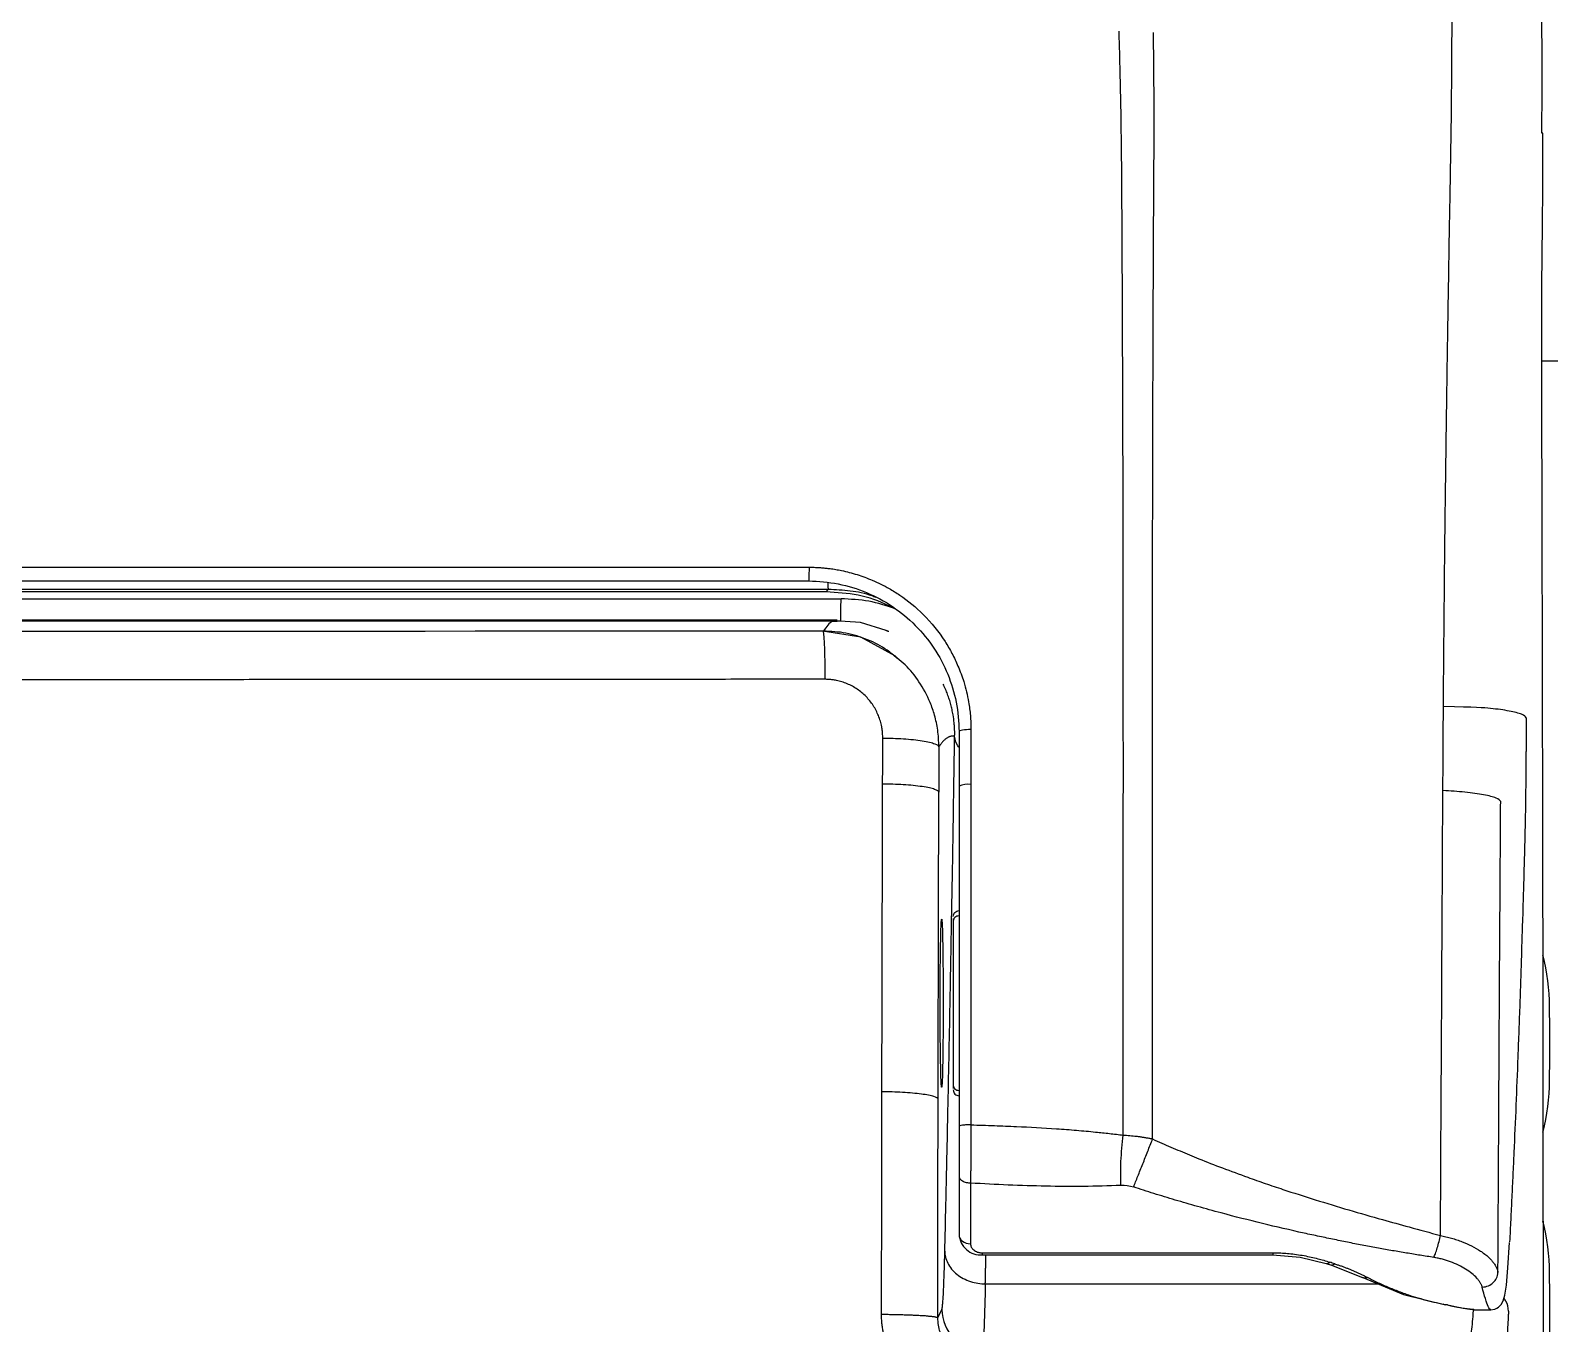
# Model space of a CAD drawing. Header units: inches. Extents: x 5877 to 13759, y 12099 to 29642.
# Drawn here: x 8287.8 to 8419.2, y 21761.7 to 21873.5 of the extents above; entities that cross this region are included whole.
import ezdxf

# ---------------------------------------------------------------- set-up
doc = ezdxf.new("R2010")
doc.units = ezdxf.units.IN
doc.header["$MEASUREMENT"] = 0
doc.layers.add('A-FUR2', color=6, linetype='Continuous')
doc.layers.add('A-PAT', color=8, linetype='Continuous')

msp = doc.modelspace()

# ---------------------------------------------------------------- linework, layer by layer
at = {"layer": 'A-FUR2', "color": 0}
for p, q in [((8418.61, 21864.63), (8418.53, 21864.63)), ((8356.64, 21824.98), (8080.62, 21824.98)), ((8356.64, 21824.98), (8356.83, 21825.22)), ((8357.59, 21822.52), (8079.67, 21822.52)), ((8359.65, 21821.05), (8356.32, 21821.57)), ((8356.42, 21821.57), (8356.41, 21821.59)), ((8359.62, 21822.32), (8357.39, 21822.48)), ((8361.82, 21821.63), (8359.62, 21822.32)), ((8362.63, 21819.42), (8359.65, 21821.05)), ((8362.78, 21819.25), (8362.63, 21819.42)), ((8369.16, 21813.07), (8369.16, 21808.33)), ((8369.16, 21808.33), (8369.16, 21778.9)), ((8418.63, 21770.58), (8418.63, 21793.58)), ((8369.13, 21773.89), (8369.13, 21768.62)), ((8418.63, 21770.58), (8418.63, 21585.42)), ((8370.12, 21767.65), (8395.27, 21767.65)), ((8370.13, 21767.84), (8395.27, 21767.84)), ((8395.24, 21767.65), (8397.64, 21767.46)), ((8415.6, 21766.54), (8415.74, 21768.74)), ((8397.64, 21767.46), (8399.89, 21766.92)), ((8399.89, 21766.92), (8400.34, 21766.78)), ((8400.34, 21766.78), (8403.03, 21765.7)), ((8415.46, 21765.04), (8415.6, 21766.54)), ((8370.4, 21765.15), (8404.36, 21765.15)), ((8403.05, 21765.69), (8406.57, 21764.24)), ((8415.32, 21764.17), (8415.46, 21765.04)), ((8406.57, 21764.24), (8410.19, 21763.33)), ((8415, 21763.36), (8415.18, 21763.68)), ((8415.18, 21763.68), (8415.32, 21764.17)), ((8366.29, 21762.22), (8366.64, 21762.93)), ((8410.5, 21763.3), (8411.58, 21763.08)), ((8411.58, 21763.08), (8412.33, 21762.99)), ((8412.65, 21762.92), (8414.12, 21762.92)), ((8414.09, 21762.92), (8414.47, 21762.98)), ((8414.47, 21762.98), (8414.63, 21763.05)), ((8414.63, 21763.05), (8414.77, 21763.14)), ((8414.77, 21763.14), (8415, 21763.36))]:
    msp.add_line(p, q, dxfattribs=at)
for centre, radius, start, end in [((7836.65, 21869.14), 581.9, 359.55554, 7.50992), ((8313.68, 21818.19), 42.87, 358.9784, 4.527), ((8368.9, 21806.4), 1.95, 82.405, 113.3077), ((8401.19, 21789.11), 18, 360, 14.3795), ((8630.99, 21785.92), 211.81, 179.394, 180.606), ((8401.19, 21782.73), 18, 345.6261, 0), ((8401.19, 21766.11), 18, 360, 14.3739), ((8370.02, 21769.54), 1.89, 183.235, 273.9006), ((8630.99, 21762.92), 211.81, 179.394, 180.606), ((8370.15, 21762.94), 3.5, 180.0538, 269.9723)]:
    msp.add_arc(centre, radius, start, end, dxfattribs=at)
for points, knots in [([(8410.64, 21861.51), (8410.64, 21862.03, 0), (8410.66, 21863.06, 0), (8410.69, 21864.61, 0), (8410.71, 21866.18, 0), (8410.72, 21867.75, 0), (8410.74, 21869.17, 0), (8410.75, 21870.95, 0), (8410.76, 21872.9, 0), (8410.76, 21875.01, 0), (8410.76, 21876.23, 0), (8410.76, 21876.77, 0)], [0, 0, 0, 0, 0.0999141, 0.2012135, 0.3035452, 0.4065543, 0.5098841, 0.5827924, 0.7571417, 0.8945919, 1, 1, 1, 1]), ([(8382.21, 21859.53), (8382.21, 21860.21, 0), (8382.2, 21861.37, 0), (8382.18, 21863.7, 0), (8382.14, 21866.51, 0), (8382.08, 21869.4, 0), (8382.02, 21871.71, 0), (8381.99, 21872.86, 0), (8381.97, 21873.44, 0)], [0, 0, 0, 0, 0.145153, 0.25011, 0.499928, 0.749787, 0.874837, 1, 1, 1, 1]), ([(8384.97, 21859.42), (8384.97, 21859.89, 0), (8384.98, 21860.9, 0), (8384.99, 21862.52, 0), (8385, 21864.34, 0), (8385, 21866.46, 0), (8384.99, 21868.76, 0), (8384.97, 21871.11, 0), (8384.95, 21872.62, 0), (8384.95, 21873.35, 0)], [0, 0, 0, 0, 0.101172, 0.216858, 0.347075, 0.491793, 0.673172, 0.842594, 1, 1, 1, 1]), ([(8409.97, 21807.8), (8409.98, 21808.39, 0), (8409.98, 21809.56, 0), (8409.99, 21811.32, 0), (8410, 21813.07, 0), (8410.02, 21814.83, 0), (8410.03, 21816.57, 0), (8410.04, 21818.32, 0), (8410.06, 21820.06, 0), (8410.07, 21821.8, 0), (8410.09, 21823.54, 0), (8410.11, 21825.28, 0), (8410.12, 21827.02, 0), (8410.14, 21828.76, 0), (8410.16, 21830.49, 0), (8410.18, 21832.23, 0), (8410.21, 21834.2, 0), (8410.24, 21836.44, 0), (8410.27, 21838.98, 0), (8410.31, 21841.61, 0), (8410.35, 21844.34, 0), (8410.39, 21847.16, 0), (8410.44, 21850.08, 0), (8410.49, 21853.1, 0), (8410.54, 21856.23, 0), (8410.58, 21858.34, 0), (8410.64, 21861.51, 0)], [0, 0, 0, 0, 0.033573, 0.067095, 0.100574, 0.134018, 0.167433, 0.200829, 0.234213, 0.267593, 0.300977, 0.334372, 0.367786, 0.401228, 0.434705, 0.468225, 0.501796, 0.549156, 0.598394, 0.64955, 0.702674, 0.757819, 0.815048, 0.874433, 0.936053, 1, 1, 1, 1]), ([(8382.34, 21808.27), (8382.34, 21808.76, 0), (8382.34, 21809.81, 0), (8382.34, 21811.51, 0), (8382.33, 21813.45, 0), (8382.33, 21816.09, 0), (8382.33, 21819.23, 0), (8382.32, 21824.51, 0), (8382.32, 21830.5, 0), (8382.31, 21836.66, 0), (8382.29, 21842.49, 0), (8382.27, 21847.84, 0), (8382.25, 21853.03, 0), (8382.23, 21856.59, 0), (8382.22, 21858.66, 0), (8382.21, 21859.53, 0)], [0, 0, 0, 0, 0.0281252, 0.0608762, 0.0982532, 0.1402561, 0.2137856, 0.2808412, 0.4469589, 0.5628767, 0.6408228, 0.7891403, 0.8775372, 0.9478238, 1, 1, 1, 1]), ([(8384.86, 21808.24), (8384.86, 21812.57, 0), (8384.86, 21816.87, 0), (8384.86, 21825.46, 0), (8384.87, 21829.75, 0), (8384.89, 21838.28, 0), (8384.9, 21842.54, 0), (8384.93, 21851, 0), (8384.95, 21855.22, 0), (8384.97, 21859.42, 0)], [0, 0, 0, 0, 0.25, 0.25, 0.5, 0.5, 0.75, 0.75, 1, 1, 1, 1]), ([(8082.1, 21827.11), (8084.48, 21827.11, 0), (8089.25, 21827.11, 0), (8096.41, 21827.11, 0), (8103.57, 21827.11, 0), (8110.73, 21827.11, 0), (8117.9, 21827.11, 0), (8125.07, 21827.11, 0), (8132.25, 21827.11, 0), (8139.42, 21827.11, 0), (8146.61, 21827.11, 0), (8153.79, 21827.11, 0), (8160.98, 21827.11, 0), (8168.18, 21827.11, 0), (8175.37, 21827.11, 0), (8182.57, 21827.11, 0), (8189.78, 21827.11, 0), (8196.98, 21827.11, 0), (8204.2, 21827.11, 0), (8211.41, 21827.11, 0), (8220.79, 21827.11, 0), (8232.33, 21827.11, 0), (8246.03, 21827.11, 0), (8259.72, 21827.11, 0), (8273.39, 21827.11, 0), (8287.05, 21827.11, 0), (8300.7, 21827.11, 0), (8314.33, 21827.11, 0), (8327.95, 21827.11, 0), (8341.56, 21827.11, 0), (8350.62, 21827.11, 0), (8355.15, 21827.11, 0)], [0, 0, 0, 0, 0.0262, 0.052412, 0.078638, 0.104876, 0.131127, 0.157392, 0.183669, 0.209959, 0.236261, 0.262577, 0.288906, 0.315247, 0.341602, 0.367969, 0.394349, 0.420742, 0.447148, 0.473567, 0.499999, 0.550207, 0.600369, 0.650485, 0.700554, 0.750577, 0.800554, 0.850485, 0.900369, 0.950208, 1, 1, 1, 1]), ([(8355.15, 21827.11), (8355.16, 21826.95, 0), (8355.16, 21826.79, 0), (8355.15, 21826.5, 0), (8355.15, 21826.38, 0), (8355.15, 21826.19, 0), (8355.14, 21826.09, 0), (8355.14, 21825.96, 0), (8355.13, 21825.92, 0), (8355.13, 21825.92, 0)], [0, 0, 0, 0, 0.25, 0.25, 0.5, 0.5, 0.75, 0.75, 1, 1, 1, 1]), ([(8355.15, 21827.11), (8355.28, 21827.11, 0), (8355.52, 21827.11, 0), (8355.89, 21827.09, 0), (8356.25, 21827.07, 0), (8356.61, 21827.03, 0), (8357.02, 21826.99, 0), (8357.47, 21826.92, 0), (8358.26, 21826.77, 0), (8359.32, 21826.49, 0), (8360.71, 21825.98, 0), (8361.94, 21825.38, 0), (8363.45, 21824.44, 0), (8365.18, 21823, 0), (8366.63, 21821.22, 0), (8367.54, 21819.66, 0), (8367.98, 21818.72, 0), (8368.31, 21817.9, 0), (8368.56, 21817.16, 0), (8368.78, 21816.35, 0), (8368.94, 21815.56, 0), (8369.05, 21814.87, 0), (8369.11, 21814.28, 0), (8369.15, 21813.68, 0), (8369.16, 21813.27, 0), (8369.16, 21813.07, 0)], [0, 0, 0, 0, 0.016572, 0.033096, 0.049585, 0.066049, 0.0825, 0.105303, 0.127476, 0.190748, 0.254101, 0.328158, 0.376572, 0.49559, 0.632275, 0.686847, 0.742248, 0.774905, 0.807663, 0.849225, 0.890266, 0.917534, 0.94488, 0.972352, 1, 1, 1, 1]), ([(8355.13, 21825.92), (8355.98, 21825.92, 0), (8356.84, 21825.83, 0), (8358.52, 21825.5, 0), (8359.34, 21825.25, 0), (8361.71, 21824.26, 0), (8363.15, 21823.29, 0), (8365.55, 21820.87, 0), (8366.51, 21819.43, 0), (8367.79, 21816.3, 0), (8368.13, 21814.61, 0), (8368.13, 21812.92, 0)], [0, 0, 0, 0, 0.125, 0.125, 0.25, 0.25, 0.5, 0.5, 0.75, 0.75, 1, 1, 1, 1]), ([(8356.83, 21825.22), (8356.83, 21825.25, 0), (8356.82, 21825.29, 0), (8356.82, 21825.5, 0), (8356.82, 21825.7, 0), (8356.82, 21825.75, 0)], [0, 0, 0, 0, 0.429551, 0.856298, 1, 1, 1, 1]), ([(8079.33, 21824.38), (8079.72, 21824.38, 0), (8080.58, 21824.39, 0), (8081.97, 21824.39, 0), (8083.56, 21824.39, 0), (8085.45, 21824.39, 0), (8088.16, 21824.38, 0), (8092.61, 21824.37, 0), (8098.62, 21824.38, 0), (8111.78, 21824.38, 0), (8125.64, 21824.38, 0), (8153.11, 21824.38, 0), (8188.04, 21824.38, 0), (8232.16, 21824.38, 0), (8272.54, 21824.38, 0), (8301.49, 21824.38, 0), (8322.74, 21824.38, 0), (8333.69, 21824.38, 0), (8342.03, 21824.38, 0), (8346.67, 21824.38, 0), (8350.33, 21824.38, 0), (8353.04, 21824.39, 0), (8355.62, 21824.39, 0), (8357.25, 21824.39, 0), (8357.93, 21824.38, 0)], [0, 0, 0, 0, 0.004277, 0.00926, 0.014948, 0.021342, 0.029684, 0.04411, 0.069247, 0.094386, 0.185853, 0.218476, 0.390216, 0.561956, 0.693497, 0.825038, 0.87369, 0.922341, 0.942955, 0.963568, 0.972218, 0.982372, 0.992751, 1, 1, 1, 1]), ([(8280.81, 21825.2), (8282.35, 21825.2, 0), (8285.63, 21825.2, 0), (8292.15, 21825.2, 0), (8303.53, 21825.21, 0), (8316.9, 21825.21, 0), (8329.57, 21825.22, 0), (8338.92, 21825.22, 0), (8347.61, 21825.22, 0), (8353.76, 21825.22, 0), (8356.83, 21825.22, 0)], [0, 0, 0, 0, 0.060837, 0.129378, 0.257503, 0.509995, 0.656921, 0.757489, 0.878742, 1, 1, 1, 1]), ([(8362.96, 21823.29), (8362.66, 21823.46, 0), (8361.58, 21824.06, 0), (8359.47, 21824.8, 0), (8357.57, 21824.92, 0), (8356.64, 21824.98, 0)], [0, 0, 0, 0, 0.1634076, 0.5913215, 1, 1, 1, 1]), ([(8356.83, 21825.22), (8357.46, 21825.19, 0), (8358.75, 21825.13, 0), (8360.15, 21824.84, 0), (8360.82, 21824.57, 0), (8360.94, 21824.52, 0)], [0, 0, 0, 0, 0.441611, 0.901361, 1, 1, 1, 1]), ([(8357.93, 21822.44), (8357.93, 21822.44, 0), (8357.92, 21822.44, 0), (8357.92, 21822.45, 0), (8357.92, 21822.48, 0), (8357.92, 21822.51, 0), (8357.92, 21822.55, 0), (8357.92, 21822.61, 0), (8357.91, 21822.67, 0), (8357.91, 21822.75, 0), (8357.91, 21822.84, 0), (8357.91, 21822.95, 0), (8357.91, 21823.1, 0), (8357.91, 21823.28, 0), (8357.92, 21823.5, 0), (8357.92, 21823.76, 0), (8357.92, 21824.05, 0), (8357.93, 21824.27, 0), (8357.93, 21824.38, 0)], [0, 0, 0, 0, 0.04712, 0.094978, 0.143545, 0.192785, 0.242662, 0.293135, 0.344158, 0.395684, 0.447661, 0.500035, 0.572067, 0.648811, 0.730173, 0.815996, 0.906044, 1, 1, 1, 1]), ([(8362.58, 21823.54), (8361.84, 21823.78, 0), (8360.35, 21824.27, 0), (8358.74, 21824.34, 0), (8357.93, 21824.38, 0)], [0, 0, 0, 0, 0.495426, 1, 1, 1, 1]), ([(8357.38, 21822.41), (8357.31, 21822.42, 0), (8356.98, 21822.44, 0), (8356.66, 21821.96, 0), (8356.41, 21821.59, 0)], [0, 0, 0, 0, 0.22108, 1, 1, 1, 1]), ([(8362.77, 21819.24), (8362.49, 21819.48, 0), (8361.73, 21820.14, 0), (8360.23, 21820.89, 0), (8358.37, 21821.49, 0), (8357.06, 21821.56, 0), (8356.41, 21821.59, 0)], [0, 0, 0, 0, 0.1577284, 0.4355193, 0.7181286, 1, 1, 1, 1]), ([(8366.39, 21811.58), (8366.37, 21812.07, 0), (8366.33, 21812.99, 0), (8366.05, 21814.28, 0), (8365.56, 21815.7, 0), (8364.74, 21817.2, 0), (8363.74, 21818.48, 0), (8363.01, 21819.05, 0), (8362.77, 21819.24, 0)], [0, 0, 0, 0, 0.166301, 0.316196, 0.449676, 0.681927, 0.897161, 1, 1, 1, 1]), ([(8356.54, 21817.42), (8354.13, 21817.42, 0), (8349.3, 21817.42, 0), (8342.06, 21817.41, 0), (8334.82, 21817.4, 0), (8327.58, 21817.4, 0), (8320.33, 21817.39, 0), (8313.08, 21817.39, 0), (8305.83, 21817.39, 0), (8298.57, 21817.38, 0), (8291.32, 21817.38, 0), (8284.06, 21817.38, 0), (8276.8, 21817.37, 0), (8269.53, 21817.37, 0), (8262.27, 21817.37, 0), (8255, 21817.37, 0), (8247.73, 21817.37, 0), (8240.46, 21817.36, 0), (8233.18, 21817.36, 0), (8225.91, 21817.36, 0), (8216.44, 21817.36, 0), (8204.8, 21817.36, 0), (8190.98, 21817.37, 0), (8177.17, 21817.37, 0), (8163.37, 21817.37, 0), (8149.57, 21817.38, 0), (8135.78, 21817.38, 0), (8122, 21817.39, 0), (8108.23, 21817.4, 0), (8094.47, 21817.41, 0), (8085.3, 21817.42, 0), (8080.71, 21817.42, 0)], [0, 0, 0, 0, 0.026247, 0.052502, 0.078764, 0.105034, 0.131312, 0.157597, 0.18389, 0.210191, 0.236499, 0.262814, 0.289138, 0.315469, 0.341808, 0.368154, 0.394508, 0.420869, 0.447239, 0.473616, 0.5, 0.550122, 0.600218, 0.650286, 0.700326, 0.75034, 0.800326, 0.850285, 0.900217, 0.950122, 1, 1, 1, 1]), ([(8361.54, 21812.34), (8361.53, 21812.41, 0), (8361.53, 21812.54, 0), (8361.52, 21812.74, 0), (8361.5, 21812.93, 0), (8361.48, 21813.13, 0), (8361.43, 21813.42, 0), (8361.33, 21813.81, 0), (8361.17, 21814.28, 0), (8360.96, 21814.73, 0), (8360.63, 21815.3, 0), (8360.11, 21815.95, 0), (8359.48, 21816.48, 0), (8358.91, 21816.83, 0), (8358.47, 21817.04, 0), (8358, 21817.21, 0), (8357.58, 21817.32, 0), (8357.2, 21817.38, 0), (8356.87, 21817.41, 0), (8356.65, 21817.42, 0), (8356.54, 21817.42, 0)], [0, 0, 0, 0, 0.025305, 0.050543, 0.07575, 0.100963, 0.126219, 0.189242, 0.252174, 0.315043, 0.377781, 0.502813, 0.627408, 0.68963, 0.751786, 0.813834, 0.875917, 0.917131, 0.958429, 1, 1, 1, 1]), ([(8367.75, 21812.5), (8367.75, 21812.59, 0), (8367.76, 21812.77, 0), (8367.75, 21813.06, 0), (8367.73, 21813.35, 0), (8367.7, 21813.79, 0), (8367.63, 21814.27, 0), (8367.53, 21814.8, 0), (8367.42, 21815.24, 0), (8367.29, 21815.69, 0), (8367.14, 21816.13, 0), (8366.96, 21816.57, 0), (8366.82, 21816.87, 0), (8366.75, 21817.01, 0)], [0, 0, 0, 0, 0.061295, 0.125227, 0.191821, 0.2611, 0.416725, 0.515932, 0.613726, 0.711027, 0.807841, 0.904168, 1, 1, 1, 1]), ([(8417.17, 21814.1), (8417.14, 21814.19, 0), (8417.01, 21814.3, 0), (8416.52, 21814.49, 0), (8416.16, 21814.59, 0), (8415.24, 21814.76, 0), (8414.69, 21814.84, 0), (8413.48, 21814.96, 0), (8412.83, 21815.01, 0), (8410.02, 21815.06, 0)], [0, 0, 0, 0, 0.25, 0.25, 0.5, 0.5, 0.75, 0.75, 1, 1, 1, 1]), ([(8417.17, 21814.1), (8417.17, 21813.96, 0), (8417.17, 21813.7, 0), (8417.17, 21813.29, 0), (8417.17, 21812.9, 0), (8417.17, 21812.5, 0), (8417.16, 21812.1, 0), (8417.16, 21811.71, 0), (8417.16, 21811.31, 0), (8417.15, 21810.53, 0), (8417.14, 21809.37, 0), (8417.13, 21807.88, 0), (8417.11, 21806.44, 0), (8417.09, 21805.29, 0), (8417.07, 21804.42, 0), (8417.06, 21803.78, 0), (8417.04, 21803.17, 0), (8417.03, 21802.78, 0), (8417.03, 21802.58, 0)], [0, 0, 0, 0, 0.0313114, 0.0625792, 0.0938174, 0.1250403, 0.1562618, 0.1874961, 0.2187574, 0.2500598, 0.3750944, 0.5001646, 0.6253263, 0.7505442, 0.8129374, 0.8752363, 0.9375532, 1, 1, 1, 1]), ([(8361.54, 21812.34), (8362.11, 21812.34, 0), (8362.73, 21812.32, 0), (8363.91, 21812.24, 0), (8364.48, 21812.18, 0), (8365.42, 21812.03, 0), (8365.79, 21811.94, 0), (8366.27, 21811.76, 0), (8366.38, 21811.67, 0), (8366.39, 21811.58, 0)], [0, 0, 0, 0, 0.25, 0.25, 0.5, 0.5, 0.75, 0.75, 1, 1, 1, 1]), ([(8367.75, 21812.5), (8367.72, 21812.5, 0), (8367.66, 21812.52, 0), (8367.57, 21812.52, 0), (8367.48, 21812.51, 0), (8367.39, 21812.49, 0), (8367.3, 21812.46, 0), (8367.21, 21812.43, 0), (8367.12, 21812.37, 0), (8367.03, 21812.31, 0), (8366.94, 21812.24, 0), (8366.84, 21812.16, 0), (8366.75, 21812.06, 0), (8366.66, 21811.96, 0), (8366.57, 21811.84, 0), (8366.48, 21811.72, 0), (8366.42, 21811.63, 0), (8366.39, 21811.58, 0)], [0, 0, 0, 0, 0.066671, 0.13334, 0.200008, 0.266674, 0.333339, 0.400004, 0.466668, 0.533332, 0.599996, 0.666661, 0.733326, 0.799992, 0.86666, 0.933329, 1, 1, 1, 1]), ([(8366.9, 21767.98), (8366.91, 21768.32, 0), (8366.93, 21769.01, 0), (8366.95, 21770.04, 0), (8366.97, 21771.09, 0), (8367, 21772.14, 0), (8367.02, 21773.2, 0), (8367.05, 21774.27, 0), (8367.07, 21775.35, 0), (8367.09, 21776.43, 0), (8367.12, 21777.52, 0), (8367.14, 21778.62, 0), (8367.16, 21779.73, 0), (8367.19, 21780.84, 0), (8367.21, 21781.97, 0), (8367.23, 21783.1, 0), (8367.26, 21784.24, 0), (8367.28, 21785.39, 0), (8367.3, 21786.54, 0), (8367.33, 21787.71, 0), (8367.35, 21789.23, 0), (8367.39, 21791.12, 0), (8367.43, 21793.39, 0), (8367.47, 21795.69, 0), (8367.51, 21798.01, 0), (8367.56, 21800.36, 0), (8367.6, 21802.74, 0), (8367.64, 21805.14, 0), (8367.67, 21807.56, 0), (8367.71, 21810.02, 0), (8367.74, 21811.67, 0), (8367.75, 21812.5, 0)], [0, 0, 0, 0, 0.026341, 0.052673, 0.078999, 0.105319, 0.131634, 0.157944, 0.184252, 0.210557, 0.23686, 0.263163, 0.289467, 0.315771, 0.342078, 0.368388, 0.394702, 0.421021, 0.447346, 0.473677, 0.500016, 0.550049, 0.600058, 0.650049, 0.700028, 0.750001, 0.799975, 0.849956, 0.899949, 0.949962, 1, 1, 1, 1]), ([(8368.13, 21811.51), (8368.09, 21811.56, 0), (8367.83, 21811.86, 0), (8367.79, 21812.21, 0), (8367.75, 21812.5, 0)], [0, 0, 0, 0, 0.161511, 1, 1, 1, 1]), ([(8369.16, 21813.07), (8368.89, 21813.07, 0), (8368.63, 21813.06, 0), (8368.24, 21813, 0), (8368.13, 21812.96, 0), (8368.13, 21812.92, 0)], [0, 0, 0, 0, 0.5, 0.5, 1, 1, 1, 1]), ([(8366.39, 21811.58), (8366.39, 21810.93, 0), (8366.39, 21809.62, 0), (8366.38, 21808.31, 0), (8366.38, 21807.65, 0)], [0, 0, 0, 0, 0.500001, 1, 1, 1, 1]), ([(8361.46, 21781.76), (8361.46, 21783.24, 0), (8361.47, 21786.2, 0), (8361.48, 21790.63, 0), (8361.49, 21795.07, 0), (8361.5, 21799.5, 0), (8361.51, 21803.93, 0), (8361.52, 21806.89, 0), (8361.52, 21808.36, 0)], [0, 0, 0, 0, 0.166624, 0.333264, 0.499922, 0.666598, 0.83329, 1, 1, 1, 1]), ([(8366.38, 21807.65), (8366.37, 21807.73, 0), (8366.26, 21807.82, 0), (8365.78, 21807.99, 0), (8365.41, 21808.07, 0), (8364.47, 21808.21, 0), (8363.9, 21808.27, 0), (8362.72, 21808.34, 0), (8362.1, 21808.36, 0), (8361.52, 21808.36, 0)], [0, 0, 0, 0, 0.25, 0.25, 0.5, 0.5, 0.75, 0.75, 1, 1, 1, 1]), ([(8382.33, 21778.01), (8382.33, 21779.38, 0), (8382.33, 21784.43, 0), (8382.33, 21792, 0), (8382.33, 21800.71, 0), (8382.33, 21805.75, 0), (8382.34, 21808.27, 0)], [0, 0, 0, 0, 0.135521, 0.499997, 0.749998, 1, 1, 1, 1]), ([(8384.87, 21777.68), (8384.87, 21782.78, 0), (8384.87, 21787.88, 0), (8384.87, 21798.06, 0), (8384.87, 21803.15, 0), (8384.86, 21808.24, 0)], [0, 0, 0, 0, 0.5, 0.5, 1, 1, 1, 1]), ([(8368.13, 21808.19), (8368.13, 21803.06, 0), (8368.13, 21798.63, 0), (8368.13, 21788.35, 0), (8368.13, 21783.92, 0), (8368.13, 21778.78, 0)], [0, 0, 0, 0, 0.5, 0.5, 1, 1, 1, 1]), ([(8414.97, 21806.85), (8414.94, 21806.95, 0), (8414.81, 21807.05, 0), (8414.32, 21807.25, 0), (8413.95, 21807.35, 0), (8413.04, 21807.52, 0), (8412.48, 21807.6, 0), (8411.27, 21807.72, 0), (8410.62, 21807.77, 0), (8409.97, 21807.8, 0)], [0, 0, 0, 0, 0.25, 0.25, 0.5, 0.5, 0.75, 0.75, 1, 1, 1, 1]), ([(8414.73, 21766.14), (8414.74, 21767.51, 0), (8414.75, 21770.26, 0), (8414.78, 21774.36, 0), (8414.8, 21778.44, 0), (8414.82, 21782.49, 0), (8414.85, 21787.44, 0), (8414.88, 21793.3, 0), (8414.93, 21800.08, 0), (8414.95, 21804.59, 0), (8414.97, 21806.85, 0)], [0, 0, 0, 0, 0.101267, 0.20194, 0.302021, 0.401509, 0.500404, 0.6669, 0.833431, 1, 1, 1, 1]), ([(8417.03, 21802.58), (8417.01, 21802.17, 0), (8416.99, 21801.34, 0), (8416.96, 21800.11, 0), (8416.92, 21798.89, 0), (8416.89, 21797.67, 0), (8416.85, 21796.47, 0), (8416.81, 21795.26, 0), (8416.77, 21794.07, 0), (8416.74, 21792.88, 0), (8416.7, 21791.7, 0), (8416.66, 21790.53, 0), (8416.62, 21789.37, 0), (8416.58, 21788.21, 0), (8416.54, 21787.06, 0), (8416.49, 21785.92, 0), (8416.41, 21783.74, 0), (8416.29, 21780.57, 0), (8416.14, 21777.19, 0), (8416.02, 21774.55, 0), (8415.93, 21772.62, 0), (8415.83, 21770.69, 0), (8415.77, 21769.43, 0), (8415.74, 21768.79, 0)], [0, 0, 0, 0, 0.033456, 0.066904, 0.100345, 0.133781, 0.167212, 0.20064, 0.234065, 0.267489, 0.300914, 0.334339, 0.367767, 0.401199, 0.434635, 0.468076, 0.501525, 0.627068, 0.752758, 0.813714, 0.875236, 0.937328, 1, 1, 1, 1]), ([(8366.63, 21782.17), (8366.63, 21782.17, 0), (8366.62, 21782.17, 0), (8366.62, 21782.19, 0), (8366.61, 21782.21, 0), (8366.61, 21782.25, 0), (8366.6, 21782.31, 0), (8366.59, 21782.44, 0), (8366.58, 21782.67, 0), (8366.57, 21782.97, 0), (8366.55, 21783.47, 0), (8366.54, 21784.25, 0), (8366.52, 21785.23, 0), (8366.51, 21786.08, 0), (8366.51, 21786.94, 0), (8366.5, 21788.05, 0), (8366.5, 21789.42, 0), (8366.5, 21790.79, 0), (8366.51, 21791.9, 0), (8366.51, 21792.75, 0), (8366.52, 21793.61, 0), (8366.54, 21794.58, 0), (8366.55, 21795.37, 0), (8366.57, 21795.87, 0), (8366.58, 21796.17, 0), (8366.59, 21796.4, 0), (8366.6, 21796.54, 0), (8366.61, 21796.62, 0), (8366.62, 21796.66, 0), (8366.62, 21796.67, 0), (8366.63, 21796.67, 0)], [0, 0, 0, 0, 0.011631, 0.023267, 0.034925, 0.04662, 0.058367, 0.089326, 0.120094, 0.152146, 0.184461, 0.250093, 0.315858, 0.348114, 0.380046, 0.439584, 0.500003, 0.5604, 0.61996, 0.651868, 0.684148, 0.749913, 0.815545, 0.847837, 0.879912, 0.910656, 0.941638, 0.961175, 0.980605, 1, 1, 1, 1]), ([(8366.63, 21796.67), (8366.63, 21796.67, 0), (8366.63, 21796.67, 0), (8366.64, 21796.65, 0), (8366.64, 21796.63, 0), (8366.65, 21796.59, 0), (8366.65, 21796.52, 0), (8366.66, 21796.4, 0), (8366.67, 21796.17, 0), (8366.69, 21795.87, 0), (8366.7, 21795.37, 0), (8366.72, 21794.58, 0), (8366.73, 21793.61, 0), (8366.74, 21792.75, 0), (8366.75, 21791.9, 0), (8366.75, 21790.79, 0), (8366.75, 21789.42, 0), (8366.75, 21788.05, 0), (8366.75, 21786.94, 0), (8366.74, 21786.08, 0), (8366.73, 21785.23, 0), (8366.72, 21784.25, 0), (8366.7, 21783.47, 0), (8366.69, 21782.97, 0), (8366.67, 21782.67, 0), (8366.66, 21782.44, 0), (8366.65, 21782.3, 0), (8366.64, 21782.22, 0), (8366.64, 21782.18, 0), (8366.63, 21782.17, 0), (8366.63, 21782.17, 0)], [0, 0, 0, 0, 0.0116305, 0.0232669, 0.0349247, 0.0466197, 0.0583674, 0.0893264, 0.120094, 0.1521456, 0.1844612, 0.2500929, 0.3158579, 0.348114, 0.3800456, 0.4395836, 0.5000028, 0.5604, 0.61996, 0.6518684, 0.6841477, 0.7499127, 0.8155445, 0.8478369, 0.8799117, 0.9106562, 0.9416383, 0.9611753, 0.980605, 1, 1, 1, 1]), ([(8367.63, 21796.92), (8367.63, 21797.05, 0), (8367.68, 21797.18, 0), (8367.87, 21797.36, 0), (8368, 21797.42, 0), (8368.13, 21797.42, 0)], [0, 0, 0, 0, 0.5, 0.5, 1, 1, 1, 1]), ([(8368.13, 21796.96), (8368, 21796.96, 0), (8367.87, 21796.92, 0), (8367.68, 21796.76, 0), (8367.63, 21796.65, 0), (8367.63, 21796.54, 0)], [0, 0, 0, 0, 0.5, 0.5, 1, 1, 1, 1]), ([(8367.63, 21796.54), (8367.63, 21796.16, 0), (8367.63, 21795.71, 0), (8367.63, 21794.68, 0), (8367.63, 21794.11, 0), (8367.63, 21792.87, 0), (8367.63, 21792.2, 0), (8367.63, 21790.83, 0), (8367.63, 21790.13, 0), (8367.63, 21788.71, 0), (8367.63, 21788, 0), (8367.63, 21786.63, 0), (8367.63, 21785.97, 0), (8367.63, 21784.73, 0), (8367.63, 21784.16, 0), (8367.63, 21783.13, 0), (8367.63, 21782.68, 0), (8367.63, 21782.3, 0)], [0, 0, 0, 0, 0.125, 0.125, 0.25, 0.25, 0.375, 0.375, 0.5, 0.5, 0.625, 0.625, 0.75, 0.75, 0.875, 0.875, 1, 1, 1, 1]), ([(8418.63, 21793.58), (8418.63, 21794.19, 0), (8418.63, 21795.52, 0), (8418.63, 21796.74, 0), (8418.62, 21797.43, 0)], [0.1296083, 0.1296083, 0.1296083, 0.1296083, 0.510834, 1, 1, 1, 1]), ([(8419.19, 21788.18), (8419.19, 21788.32, 0), (8419.19, 21788.61, 0), (8419.19, 21789, 0), (8419.19, 21789.07, 0), (8419.19, 21789.11, 0)], [0, 0, 0, 0, 0.260665, 0.521113, 1, 1, 1, 1]), ([(8419.19, 21782.73), (8419.19, 21782.77, 0), (8419.19, 21782.84, 0), (8419.19, 21783.23, 0), (8419.19, 21783.52, 0), (8419.19, 21783.66, 0)], [0, 0, 0, 0, 0.478887, 0.739551, 1, 1, 1, 1]), ([(8367.63, 21782.3), (8367.63, 21782.19, 0), (8367.68, 21782.08, 0), (8367.87, 21781.92, 0), (8368, 21781.88, 0), (8368.13, 21781.88, 0)], [0, 0, 0, 0, 0.5, 0.5, 1, 1, 1, 1]), ([(8361.43, 21762.52), (8361.43, 21762.63, 0), (8361.43, 21762.86, 0), (8361.43, 21763.16, 0), (8361.43, 21763.42, 0), (8361.43, 21763.66, 0), (8361.43, 21764.12, 0), (8361.43, 21764.77, 0), (8361.43, 21765.89, 0), (8361.44, 21767.51, 0), (8361.44, 21769.88, 0), (8361.44, 21772.68, 0), (8361.45, 21775.72, 0), (8361.45, 21778.74, 0), (8361.46, 21780.75, 0), (8361.46, 21781.76, 0)], [0, 0, 0, 0, 0.017675, 0.035361, 0.046065, 0.05779, 0.073766, 0.116659, 0.159551, 0.247518, 0.369643, 0.527518, 0.685202, 0.842696, 1, 1, 1, 1]), ([(8366.32, 21781.11), (8366.31, 21781.19, 0), (8366.19, 21781.27, 0), (8365.71, 21781.42, 0), (8365.34, 21781.5, 0), (8364.4, 21781.62, 0), (8363.84, 21781.67, 0), (8362.65, 21781.74, 0), (8362.04, 21781.76, 0), (8361.46, 21781.76, 0)], [0, 0, 0, 0, 0.25, 0.25, 0.5, 0.5, 0.75, 0.75, 1, 1, 1, 1]), ([(8366.29, 21762.22), (8366.29, 21762.33, 0), (8366.29, 21762.55, 0), (8366.29, 21763.02, 0), (8366.29, 21763.91, 0), (8366.29, 21765.36, 0), (8366.29, 21767.23, 0), (8366.3, 21769.55, 0), (8366.3, 21772.2, 0), (8366.31, 21775.17, 0), (8366.31, 21778.15, 0), (8366.32, 21780.13, 0), (8366.32, 21781.11, 0)], [0, 0, 0, 0, 0.0173, 0.035361, 0.073766, 0.159552, 0.264599, 0.369645, 0.527234, 0.684822, 0.842411, 1, 1, 1, 1]), ([(8367.63, 21781.92), (8367.63, 21781.79, 0), (8367.68, 21781.66, 0), (8367.87, 21781.47, 0), (8368, 21781.42, 0), (8368.13, 21781.42, 0)], [0, 0, 0, 0, 0.5, 0.5, 1, 1, 1, 1]), ([(8369.16, 21778.9), (8369.04, 21778.9, 0), (8368.91, 21778.9, 0), (8368.65, 21778.89, 0), (8368.53, 21778.88, 0), (8368.33, 21778.86, 0), (8368.25, 21778.84, 0), (8368.15, 21778.81, 0), (8368.13, 21778.79, 0), (8368.13, 21778.78, 0)], [0, 0, 0, 0, 0.25, 0.25, 0.5, 0.5, 0.75, 0.75, 1, 1, 1, 1]), ([(8368.13, 21778.78), (8368.13, 21778.03, 0), (8368.13, 21777.26, 0), (8368.13, 21775.79, 0), (8368.13, 21775.09, 0), (8368.13, 21774.47, 0)], [0, 0, 0, 0, 0.5, 0.5, 1, 1, 1, 1]), ([(8369.16, 21778.9), (8369.16, 21778.81, 0), (8369.16, 21778.63, 0), (8369.16, 21778.35, 0), (8369.15, 21778.06, 0), (8369.15, 21777.77, 0), (8369.15, 21777.47, 0), (8369.15, 21777.17, 0), (8369.15, 21776.87, 0), (8369.15, 21776.56, 0), (8369.14, 21776.25, 0), (8369.14, 21775.91, 0), (8369.14, 21775.55, 0), (8369.14, 21775.16, 0), (8369.13, 21774.75, 0), (8369.13, 21774.31, 0), (8369.13, 21774.03, 0), (8369.13, 21773.89, 0)], [0, 0, 0, 0, 0.051947, 0.104964, 0.159024, 0.214096, 0.270146, 0.327134, 0.385014, 0.443736, 0.503247, 0.568038, 0.640334, 0.71997, 0.806702, 0.900192, 1, 1, 1, 1]), ([(8369.16, 21778.9), (8369.83, 21778.88, 0), (8371.15, 21778.84, 0), (8373.61, 21778.74, 0), (8375.98, 21778.61, 0), (8378.27, 21778.44, 0), (8379.79, 21778.3, 0), (8381.14, 21778.16, 0), (8381.93, 21778.06, 0), (8382.33, 21778.01, 0)], [0, 0, 0, 0, 0.153789, 0.298245, 0.561143, 0.693015, 0.818474, 0.909304, 1, 1, 1, 1]), ([(8382.13, 21773.69), (8382.12, 21773.99, 0), (8382.11, 21774.31, 0), (8382.11, 21775.01, 0), (8382.12, 21775.37, 0), (8382.15, 21776.12, 0), (8382.18, 21776.5, 0), (8382.24, 21777.27, 0), (8382.28, 21777.65, 0), (8382.33, 21778.01, 0)], [0, 0, 0, 0, 0.25, 0.25, 0.5, 0.5, 0.75, 0.75, 1, 1, 1, 1]), ([(8382.33, 21778.01), (8382.42, 21778.01, 0), (8382.61, 21778, 0), (8382.9, 21777.98, 0), (8383.18, 21777.95, 0), (8383.47, 21777.92, 0), (8383.75, 21777.88, 0), (8384.04, 21777.84, 0), (8384.32, 21777.79, 0), (8384.6, 21777.74, 0), (8384.78, 21777.7, 0), (8384.87, 21777.68, 0)], [0, 0, 0, 0, 0.109888, 0.22014, 0.330732, 0.441639, 0.552836, 0.664296, 0.775994, 0.887904, 1, 1, 1, 1]), ([(8383.22, 21773.53), (8383.33, 21773.82, 0), (8383.46, 21774.13, 0), (8383.73, 21774.8, 0), (8383.87, 21775.16, 0), (8384.16, 21775.88, 0), (8384.31, 21776.25, 0), (8384.59, 21776.98, 0), (8384.74, 21777.34, 0), (8384.87, 21777.68, 0)], [0, 0, 0, 0, 0.25, 0.25, 0.5, 0.5, 0.75, 0.75, 1, 1, 1, 1]), ([(8384.87, 21777.68), (8385.13, 21777.56, 0), (8385.66, 21777.32, 0), (8386.45, 21776.98, 0), (8387.25, 21776.64, 0), (8388.05, 21776.3, 0), (8389.27, 21775.81, 0), (8390.95, 21775.15, 0), (8392.87, 21774.45, 0), (8394.61, 21773.83, 0), (8396.55, 21773.18, 0), (8399.93, 21772.1, 0), (8403.57, 21771.03, 0), (8407.19, 21770.04, 0), (8408.86, 21769.58, 0), (8409.76, 21769.34, 0)], [0, 0, 0, 0, 0.0326561, 0.0654124, 0.0982718, 0.1312374, 0.1643122, 0.247881, 0.336098, 0.3974038, 0.4586866, 0.5704283, 0.8018078, 0.8931439, 1, 1, 1, 1]), ([(8368.13, 21774.47), (8368.13, 21774.41, 0), (8368.15, 21774.33, 0), (8368.25, 21774.19, 0), (8368.32, 21774.12, 0), (8368.52, 21774, 0), (8368.63, 21773.96, 0), (8368.88, 21773.9, 0), (8369.01, 21773.89, 0), (8369.13, 21773.89, 0)], [0, 0, 0, 0, 0.25, 0.25, 0.5, 0.5, 0.75, 0.75, 1, 1, 1, 1]), ([(8369.13, 21773.89), (8371.3, 21773.77, 0), (8373.47, 21773.67, 0), (8377.81, 21773.58, 0), (8379.98, 21773.6, 0), (8382.13, 21773.69, 0)], [0, 0, 0, 0, 0.5, 0.5, 1, 1, 1, 1]), ([(8409.18, 21767.44), (8408.79, 21767.5, 0), (8408.01, 21767.62, 0), (8406.82, 21767.82, 0), (8405.61, 21768.02, 0), (8404.38, 21768.24, 0), (8403.14, 21768.47, 0), (8401.87, 21768.72, 0), (8400.59, 21768.98, 0), (8399.29, 21769.25, 0), (8397.21, 21769.7, 0), (8394.37, 21770.36, 0), (8391.3, 21771.14, 0), (8388.78, 21771.83, 0), (8386.84, 21772.39, 0), (8385, 21772.95, 0), (8383.8, 21773.34, 0), (8383.22, 21773.53, 0)], [0, 0, 0, 0, 0.044218, 0.08924, 0.135068, 0.181705, 0.229151, 0.277408, 0.326479, 0.376363, 0.427064, 0.565742, 0.704438, 0.783432, 0.859018, 0.931205, 1, 1, 1, 1]), ([(8368.13, 21769.4), (8368.13, 21769.2, 0), (8368.23, 21769, 0), (8368.61, 21768.7, 0), (8368.86, 21768.62, 0), (8369.13, 21768.62, 0)], [0, 0, 0, 0, 0.5, 0.5, 1, 1, 1, 1]), ([(8409.18, 21767.44), (8409.23, 21767.53, 0), (8409.28, 21767.65, 0), (8409.38, 21767.93, 0), (8409.43, 21768.09, 0), (8409.54, 21768.44, 0), (8409.59, 21768.62, 0), (8409.68, 21768.99, 0), (8409.72, 21769.17, 0), (8409.76, 21769.34, 0)], [0, 0, 0, 0, 0.25, 0.25, 0.5, 0.5, 0.75, 0.75, 1, 1, 1, 1]), ([(8409.76, 21769.34), (8409.84, 21769.32, 0), (8410, 21769.29, 0), (8410.24, 21769.23, 0), (8410.48, 21769.17, 0), (8410.72, 21769.11, 0), (8410.95, 21769.04, 0), (8411.19, 21768.96, 0), (8411.42, 21768.88, 0), (8411.86, 21768.72, 0), (8412.5, 21768.43, 0), (8413.09, 21768.09, 0), (8413.54, 21767.77, 0), (8413.85, 21767.53, 0), (8414.11, 21767.27, 0), (8414.32, 21767.02, 0), (8414.49, 21766.79, 0), (8414.62, 21766.55, 0), (8414.7, 21766.33, 0), (8414.72, 21766.2, 0), (8414.73, 21766.14, 0)], [0, 0, 0, 0, 0.028179, 0.056848, 0.086002, 0.115633, 0.145733, 0.176291, 0.207297, 0.238736, 0.353622, 0.489337, 0.541151, 0.617963, 0.691785, 0.746851, 0.817431, 0.883133, 0.943966, 1, 1, 1, 1]), ([(8366.64, 21762.93), (8366.65, 21762.94, 0), (8366.65, 21762.95, 0), (8366.66, 21762.99, 0), (8366.67, 21763.03, 0), (8366.68, 21763.07, 0), (8366.69, 21763.13, 0), (8366.7, 21763.2, 0), (8366.7, 21763.28, 0), (8366.72, 21763.45, 0), (8366.75, 21763.77, 0), (8366.78, 21764.34, 0), (8366.81, 21765.05, 0), (8366.84, 21765.75, 0), (8366.86, 21766.38, 0), (8366.87, 21766.88, 0), (8366.89, 21767.41, 0), (8366.9, 21767.79, 0), (8366.9, 21767.98, 0)], [0, 0, 0, 0, 0.031327, 0.062621, 0.093892, 0.125152, 0.156409, 0.187677, 0.218965, 0.250284, 0.375242, 0.500232, 0.625154, 0.750108, 0.812607, 0.875031, 0.937467, 1, 1, 1, 1]), ([(8366.9, 21767.98), (8366.9, 21767.65, 0), (8366.98, 21767.29, 0), (8367.33, 21766.6, 0), (8367.6, 21766.26, 0), (8368.28, 21765.71, 0), (8368.69, 21765.5, 0), (8369.55, 21765.22, 0), (8369.99, 21765.15, 0), (8370.4, 21765.15, 0)], [0, 0, 0, 0, 0.25, 0.25, 0.5, 0.5, 0.75, 0.75, 1, 1, 1, 1]), ([(8369.13, 21768.62), (8369.13, 21768.59, 0), (8369.13, 21768.54, 0), (8369.14, 21768.47, 0), (8369.16, 21768.4, 0), (8369.2, 21768.3, 0), (8369.27, 21768.2, 0), (8369.39, 21768.08, 0), (8369.54, 21767.98, 0), (8369.7, 21767.91, 0), (8369.85, 21767.87, 0), (8369.99, 21767.84, 0), (8370.08, 21767.84, 0), (8370.13, 21767.84, 0)], [0, 0, 0, 0, 0.0674929, 0.1338741, 0.1994841, 0.2646757, 0.3950362, 0.5190721, 0.6435392, 0.7640109, 0.8441878, 0.9220312, 1, 1, 1, 1]), ([(8370.13, 21767.84), (8370.13, 21767.79, 0), (8370.13, 21767.7, 0), (8370.13, 21767.65, 0), (8370.13, 21767.66, 0), (8370.13, 21767.66, 0)], [0, 0, 0, 0, 0.449368, 0.898739, 1, 1, 1, 1]), ([(8395.27, 21767.84), (8395.27, 21767.79, 0), (8395.27, 21767.7, 0), (8395.27, 21767.65, 0), (8395.27, 21767.66, 0), (8395.27, 21767.66, 0)], [0, 0, 0, 0, 0.446484, 0.89297, 1, 1, 1, 1]), ([(8395.27, 21767.84), (8395.36, 21767.84, 0), (8395.55, 21767.84, 0), (8395.83, 21767.83, 0), (8396.11, 21767.82, 0), (8396.39, 21767.8, 0), (8396.79, 21767.76, 0), (8397.32, 21767.7, 0), (8397.96, 21767.6, 0), (8398.58, 21767.47, 0), (8399.14, 21767.34, 0), (8399.68, 21767.19, 0), (8400.02, 21767.08, 0), (8400.19, 21767.03, 0)], [0, 0, 0, 0, 0.054306, 0.108431, 0.162432, 0.216365, 0.270289, 0.398574, 0.529763, 0.652169, 0.774477, 0.88558, 1, 1, 1, 1]), ([(8399.89, 21766.92), (8399.9, 21766.92, 0), (8399.94, 21766.9, 0), (8400.04, 21766.92, 0), (8400.14, 21766.99, 0), (8400.19, 21767.03, 0)], [0, 0, 0, 0, 0.119845, 0.547719, 1, 1, 1, 1]), ([(8400.62, 21766.89), (8400.58, 21766.85, 0), (8400.48, 21766.78, 0), (8400.39, 21766.76, 0), (8400.34, 21766.78, 0), (8400.34, 21766.78, 0)], [0, 0, 0, 0, 0.469674, 0.919577, 1, 1, 1, 1]), ([(8400.62, 21766.89), (8400.72, 21766.85, 0), (8400.9, 21766.79, 0), (8401.18, 21766.7, 0), (8401.45, 21766.6, 0), (8401.72, 21766.5, 0), (8401.98, 21766.39, 0), (8402.3, 21766.25, 0), (8402.67, 21766.09, 0), (8403.09, 21765.89, 0), (8403.35, 21765.76, 0), (8403.48, 21765.69, 0)], [0, 0, 0, 0, 0.08727, 0.174966, 0.263163, 0.351934, 0.441353, 0.531491, 0.686522, 0.84258, 1, 1, 1, 1]), ([(8413.37, 21764.87), (8413.36, 21764.91, 0), (8413.34, 21764.97, 0), (8413.31, 21765.06, 0), (8413.26, 21765.16, 0), (8413.21, 21765.25, 0), (8413.15, 21765.35, 0), (8413.07, 21765.45, 0), (8412.99, 21765.55, 0), (8412.82, 21765.75, 0), (8412.5, 21766.05, 0), (8411.96, 21766.43, 0), (8411.34, 21766.77, 0), (8410.76, 21767.02, 0), (8410.28, 21767.18, 0), (8409.93, 21767.29, 0), (8409.56, 21767.37, 0), (8409.31, 21767.41, 0), (8409.18, 21767.44, 0)], [0, 0, 0, 0, 0.033441, 0.066811, 0.100156, 0.13352, 0.166947, 0.200482, 0.234168, 0.268048, 0.401302, 0.533314, 0.65831, 0.779655, 0.836418, 0.891816, 0.946215, 1, 1, 1, 1]), ([(8370.4, 21765.15), (8370.4, 21765.04, 0), (8370.39, 21764.81, 0), (8370.39, 21764.49, 0), (8370.38, 21764.15, 0), (8370.37, 21763.82, 0), (8370.36, 21763.5, 0), (8370.35, 21763.17, 0), (8370.34, 21762.85, 0), (8370.33, 21762.53, 0), (8370.32, 21762.22, 0), (8370.31, 21761.92, 0), (8370.3, 21761.62, 0), (8370.29, 21761.34, 0), (8370.28, 21761.07, 0), (8370.27, 21760.82, 0), (8370.26, 21760.58, 0), (8370.24, 21760.35, 0), (8370.23, 21760.15, 0), (8370.22, 21759.97, 0), (8370.2, 21759.81, 0), (8370.19, 21759.67, 0), (8370.17, 21759.56, 0), (8370.16, 21759.48, 0), (8370.15, 21759.45, 0), (8370.14, 21759.44, 0)], [0, 0, 0, 0, 0.031766, 0.064597, 0.098491, 0.13345, 0.169474, 0.206564, 0.244718, 0.283937, 0.324221, 0.365569, 0.407983, 0.451461, 0.496004, 0.541612, 0.588285, 0.636022, 0.684825, 0.734692, 0.785624, 0.837621, 0.890682, 0.944809, 1, 1, 1, 1]), ([(8403.48, 21765.69), (8403.42, 21765.67, 0), (8403.29, 21765.64, 0), (8403.13, 21765.65, 0), (8403.05, 21765.69, 0), (8403.02, 21765.71, 0)], [0, 0, 0, 0, 0.3838066, 0.7520059, 1, 1, 1, 1]), ([(8403.48, 21765.69), (8403.63, 21765.62, 0), (8403.92, 21765.47, 0), (8404.37, 21765.25, 0), (8404.84, 21765.04, 0), (8405.31, 21764.84, 0), (8405.8, 21764.64, 0), (8406.29, 21764.45, 0), (8406.9, 21764.23, 0), (8407.63, 21763.99, 0), (8408.5, 21763.75, 0), (8409.42, 21763.52, 0), (8410.05, 21763.39, 0), (8410.37, 21763.33, 0)], [0, 0, 0, 0, 0.065541, 0.132473, 0.200797, 0.270514, 0.341626, 0.414133, 0.488036, 0.606139, 0.730832, 0.862118, 1, 1, 1, 1]), ([(8413.37, 21764.87), (8413.55, 21764.88, 0), (8413.74, 21764.92, 0), (8414.07, 21765.06, 0), (8414.21, 21765.16, 0), (8414.43, 21765.37, 0), (8414.54, 21765.5, 0), (8414.68, 21765.8, 0), (8414.73, 21765.97, 0), (8414.73, 21766.14, 0)], [0, 0, 0, 0, 0.25, 0.25, 0.5, 0.5, 0.75, 0.75, 1, 1, 1, 1]), ([(8419.19, 21765.18), (8419.19, 21765.32, 0), (8419.19, 21765.61, 0), (8419.19, 21766, 0), (8419.19, 21766.07, 0), (8419.19, 21766.11, 0)], [0, 0, 0, 0, 0.260665, 0.521113, 1, 1, 1, 1]), ([(8414.12, 21762.95), (8414.11, 21762.94, 0), (8414.05, 21762.87, 0), (8413.89, 21763.16, 0), (8413.66, 21763.78, 0), (8413.46, 21764.52, 0), (8413.37, 21764.87, 0)], [0, 0, 0, 0, 0.052951, 0.382391, 0.698056, 1, 1, 1, 1]), ([(8415.65, 21762.8), (8415.61, 21763.1, 0), (8415.56, 21763.49, 0), (8415.31, 21763.84, 0), (8415.25, 21763.93, 0)], [0, 0, 0, 0, 0.744211, 1, 1, 1, 1]), ([(8361.43, 21762.52), (8361.51, 21762.52, 0), (8361.66, 21762.52, 0), (8361.89, 21762.52, 0), (8362.12, 21762.52, 0), (8362.35, 21762.51, 0), (8362.59, 21762.51, 0), (8362.82, 21762.5, 0), (8363.05, 21762.5, 0), (8363.28, 21762.49, 0), (8363.51, 21762.49, 0), (8363.74, 21762.48, 0), (8363.96, 21762.47, 0), (8364.17, 21762.46, 0), (8364.37, 21762.45, 0), (8364.57, 21762.44, 0), (8364.76, 21762.43, 0), (8364.95, 21762.42, 0), (8365.12, 21762.41, 0), (8365.28, 21762.4, 0), (8365.43, 21762.38, 0), (8365.56, 21762.37, 0), (8365.69, 21762.36, 0), (8365.8, 21762.34, 0), (8365.9, 21762.33, 0), (8365.99, 21762.32, 0), (8366.07, 21762.3, 0), (8366.14, 21762.29, 0), (8366.19, 21762.27, 0), (8366.23, 21762.26, 0), (8366.26, 21762.25, 0), (8366.28, 21762.23, 0), (8366.28, 21762.22, 0), (8366.29, 21762.22, 0)], [0, 0, 0, 0, 0.0297529, 0.0600009, 0.0907238, 0.1218982, 0.1534985, 0.1854959, 0.2178593, 0.2505551, 0.2835473, 0.3167977, 0.3502663, 0.3839114, 0.4176898, 0.4515574, 0.4854694, 0.5193806, 0.5532458, 0.5870201, 0.6206596, 0.654121, 0.6873628, 0.7203449, 0.7530294, 0.7853802, 0.8173638, 0.8489491, 0.8801077, 0.9108138, 0.9410443, 0.9707789, 1, 1, 1, 1]), ([(8369.84, 21755.76), (8369.78, 21755.76, 0), (8369.65, 21755.76, 0), (8369.4, 21755.77, 0), (8368.96, 21755.79, 0), (8368.33, 21755.83, 0), (8367.58, 21755.93, 0), (8366.6, 21756.13, 0), (8365.42, 21756.51, 0), (8364.1, 21757.24, 0), (8362.96, 21758.24, 0), (8362.21, 21759.29, 0), (8361.78, 21760.22, 0), (8361.6, 21760.84, 0), (8361.51, 21761.35, 0), (8361.46, 21761.73, 0), (8361.43, 21762.13, 0), (8361.43, 21762.39, 0), (8361.43, 21762.52, 0)], [0, 0, 0, 0, 0.01482, 0.031116, 0.062235, 0.124343, 0.188094, 0.247808, 0.370591, 0.493636, 0.617718, 0.743408, 0.807069, 0.871157, 0.90198, 0.93556, 0.967393, 1, 1, 1, 1]), ([(8410.37, 21763.33), (8410.32, 21763.33, 0), (8410.21, 21763.32, 0), (8410.08, 21763.35, 0), (8410.02, 21763.41, 0), (8410, 21763.43, 0)], [0, 0, 0, 0, 0.411618, 0.807329, 1, 1, 1, 1]), ([(8410.37, 21763.33), (8411.16, 21763.16, 0), (8412.05, 21762.98, 0), (8412.4, 21762.98, 0), (8412.54, 21762.98, 0), (8412.65, 21762.97, 0)], [0, 0, 0, 0, 0.648301, 0.727191, 1, 1, 1, 1]), ([(8412.61, 21762.97), (8412.6, 21762.94, 0), (8412.57, 21762.52, 0), (8412.51, 21761.86, 0), (8412.4, 21760.8, 0), (8412.24, 21759.8, 0), (8412.11, 21759.56, 0), (8412.04, 21759.44, 0)], [0, 0, 0, 0, 0.016838, 0.181368, 0.349845, 0.656176, 1, 1, 1, 1]), ([(8415.65, 21762.8), (8415.64, 21762.7, 0), (8415.63, 21762.48, 0), (8415.61, 21762.18, 0), (8415.6, 21761.87, 0), (8415.58, 21761.58, 0), (8415.56, 21761.3, 0), (8415.55, 21761.02, 0), (8415.53, 21760.75, 0), (8415.51, 21760.49, 0), (8415.47, 21759.94, 0), (8415.41, 21759.17, 0), (8415.32, 21758.29, 0), (8415.23, 21757.57, 0), (8415.15, 21757.14, 0), (8415.09, 21756.9, 0), (8415.05, 21756.77, 0), (8415.01, 21756.66, 0), (8414.97, 21756.58, 0), (8414.95, 21756.55, 0), (8414.93, 21756.54, 0)], [0, 0, 0, 0, 0.027966, 0.055845, 0.083645, 0.111373, 0.139037, 0.166645, 0.194203, 0.221719, 0.249201, 0.373857, 0.499783, 0.625673, 0.750475, 0.799992, 0.849659, 0.89952, 0.949619, 1, 1, 1, 1]), ([(8366.61, 21760.7), (8366.61, 21760.71, 0), (8366.58, 21760.76, 0), (8366.55, 21760.84, 0), (8366.52, 21760.93, 0), (8366.51, 21760.96, 0), (8366.5, 21760.98, 0), (8366.36, 21761.36, 0), (8366.33, 21761.79, 0), (8366.29, 21762.22, 0)], [0, 0, 0, 0, 0.010139, 0.126214, 0.174239, 0.195757, 0.205895, 0.215619, 1, 1, 1, 1])]:
    msp.add_open_spline(points, degree=3, knots=knots, dxfattribs=at)
for points, degree in [([(8418.61, 21859.42), (8418.61, 21861.16, 0), (8418.61, 21862.89, 0), (8418.61, 21864.63, 0)], 3), ([(8418.52, 21850.97), (8418.57, 21855.2, 0), (8418.61, 21859.42, 0)], 2), ([(8418.62, 21797.43), (8418.61, 21815.02, 0), (8418.53, 21832.62, 0), (8418.52, 21850.97, 0)], 3), ([(8082.13, 21825.92), (8173.1, 21825.92, 0), (8264.15, 21825.92, 0), (8355.13, 21825.92, 0)], 3), ([(8357.93, 21822.44), (8265.06, 21822.44, 0), (8172.19, 21822.44, 0), (8079.33, 21822.44, 0)], 3), ([(8357.59, 21822.42), (8357.48, 21822.42, 0), (8357.38, 21822.41, 0)], 2), ([(8362.07, 21821.54), (8361.94, 21821.58, 0), (8361.82, 21821.63, 0)], 2), ([(8361.52, 21808.36), (8361.53, 21809.69, 0), (8361.53, 21811.02, 0), (8361.54, 21812.34, 0)], 3), ([(8368.13, 21812.92), (8368.13, 21811.3, 0), (8368.13, 21809.81, 0), (8368.13, 21808.19, 0)], 3), ([(8366.32, 21781.11), (8366.34, 21789.97, 0), (8366.36, 21798.81, 0), (8366.38, 21807.65, 0)], 3), ([(8409.76, 21769.34), (8409.83, 21782.3, 0), (8409.9, 21794.93, 0), (8409.97, 21807.8, 0)], 3), ([(8367.63, 21796.74), (8367.63, 21796.64, 0), (8367.63, 21796.54, 0)], 2), ([(8367.63, 21782.3), (8367.63, 21782.17, 0), (8367.63, 21782.05, 0)], 2), ([(8368.13, 21774.47), (8368.13, 21772.57, 0), (8368.13, 21770.86, 0), (8368.13, 21769.4, 0)], 3), ([(8382.13, 21773.69), (8382.48, 21773.7, 0), (8382.85, 21773.65, 0), (8383.22, 21773.53, 0)], 3), ([(8370.4, 21765.15), (8370.43, 21766.4, 0), (8370.46, 21767.65, 0)], 2), ([(8400.62, 21766.89), (8400.48, 21766.93, 0), (8400.33, 21766.98, 0), (8400.19, 21767.03, 0)], 3)]:
    msp.add_open_spline(points, degree=degree, dxfattribs=at)
at = {"layer": 'A-FUR2', "color": 0, "ltscale": 200}
msp.add_open_spline([(8356.41, 21821.59), (8264.58, 21821.52, 0), (8172.68, 21821.52, 0), (8080.85, 21821.59, 0)], degree=3, dxfattribs=at)
at = {"layer": 'A-PAT', "color": 0}
msp.add_line((8418.53, 21844.95), (8528.63, 21844.95), dxfattribs=at)

doc.saveas('drawing.dxf')
